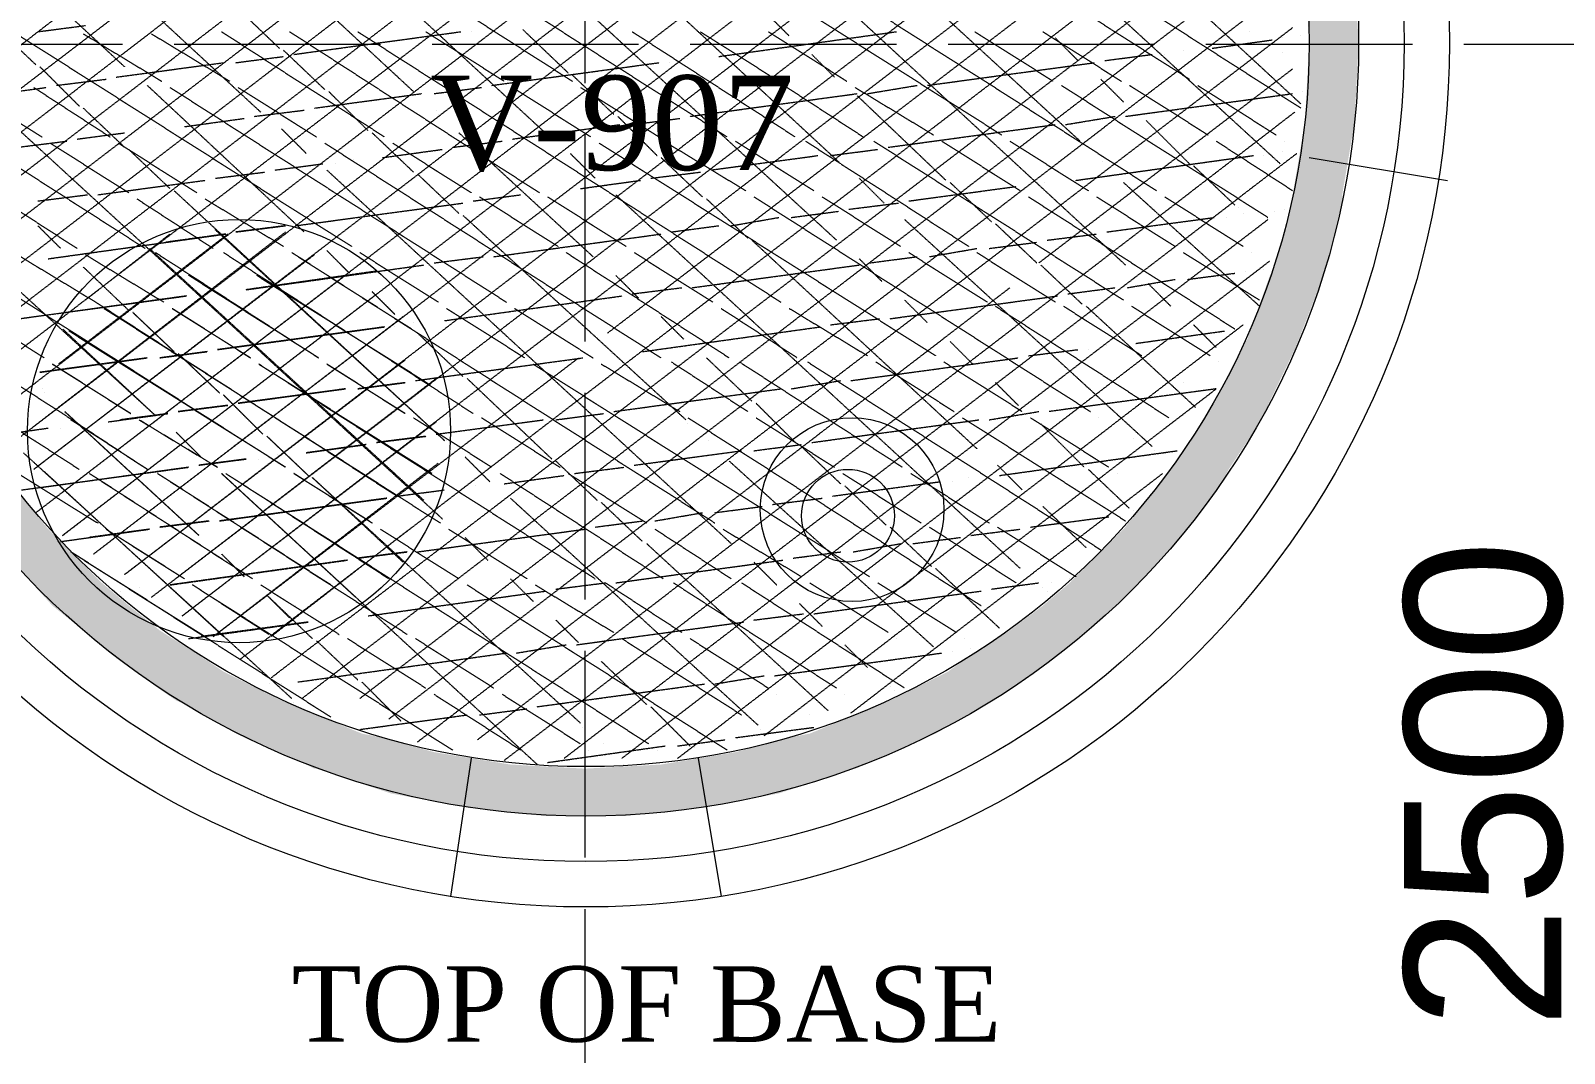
# Model space of a CAD drawing. Header units: inches. Extents: x 2602 to 127694, y 109 to 91908.
# Drawn here: x 11687 to 14124, y 27571 to 29196 of the extents above; entities that cross this region are included whole.
import ezdxf

# ---------------------------------------------------------------- set-up
doc = ezdxf.new("R2010")
doc.units = ezdxf.units.IN
doc.header["$MEASUREMENT"] = 0
doc.linetypes.add('PDF_IMPORT', pattern=[1, 0.8, -0.2])
doc.layers.add('PDF_Geometry', color=7, linetype='Continuous')
doc.layers.add('PDF_Solid Fills', color=7, linetype='Continuous', true_color=0x724639)
doc.layers.add('PDF_Text', color=230, linetype='Continuous', true_color=0xff007f)
doc.styles.add('PDF Arial', font='arial.ttf')
doc.styles.add('PDF Times New Roman', font='times.ttf')

msp = doc.modelspace()

# ---------------------------------------------------------------- hatches: boundary and pattern name
at = {"layer": 'PDF_Solid Fills', "true_color": 0x00dd37, "transparency": 33554559}
h = msp.add_hatch(color=102, dxfattribs=at)
h.paths.add_polyline_path([(12567.4, 28023.5), (12449.3, 28030), (12327.9, 28049.7), (12245.9, 28072.7), (12213.1, 28079.2), (12101.6, 28125.2), (12085.2, 28131.7), (11993.3, 28177.6), (11954, 28203.9), (11891.7, 28243.2), (11842.5, 28282.6), (11799.8, 28318.7), (11714.5, 28404), (11658.8, 28472.9), (11639.1, 28499.1), (11586.6, 28577.8), (11573.5, 28600.8), (11527.6, 28689.3), (11517.7, 28705.7), (11478.4, 28807.4), (11475.1, 28817.3), (11445.6, 28925.5), (11442.3, 28935.4), (11425.9, 29050.2), (11425.9, 29053.4), (11419.3, 29174.8), (11425.9, 29292.9), (11425.9, 29299.5), (11442.3, 29414.3), (11445.6, 29420.8), (11475.1, 29529.1), (11478.4, 29542.2), (11517.7, 29640.6), (11527.6, 29657), (11573.5, 29748.8), (11586.6, 29771.8), (11639.1, 29850.5), (11658.8, 29876.8), (11714.5, 29942.4), (11744.1, 29975.2), (11799.8, 30027.6), (11842.5, 30063.7), (11891.7, 30103.1), (11954, 30145.7), (11993.3, 30168.7), (12085.2, 30217.9), (12101.6, 30224.5), (12213.1, 30267.1), (12245.9, 30276.9), (12327.9, 30299.9), (12449.3, 30316.3), (12567.4, 30322.9), (12688.7, 30316.3), (12806.8, 30299.9), (12892.1, 30276.9), (12924.9, 30267.1), (13036.4, 30224.5), (13052.8, 30217.9), (13144.7, 30168.7), (13180.8, 30145.7), (13243.1, 30103.1), (13295.6, 30063.7), (13338.2, 30027.6), (13394, 29975.2), (13423.5, 29942.4), (13479.3, 29876.8), (13498.9, 29850.5), (13551.4, 29771.8), (13564.5, 29748.8), (13610.5, 29657), (13620.3, 29640.6), (13656.4, 29542.2), (13662.9, 29529.1), (13692.5, 29420.8), (13692.5, 29414.3), (13712.1, 29299.5), (13712.1, 29292.9), (13718.7, 29174.8), (13712.1, 29053.4), (13712.1, 29050.2), (13692.5, 28935.4), (13692.5, 28925.5), (13662.9, 28817.3), (13656.4, 28807.4), (13620.3, 28705.7), (13610.5, 28689.3), (13564.5, 28600.8), (13551.4, 28577.8), (13498.9, 28499.1), (13479.3, 28472.9), (13423.5, 28404), (13338.2, 28318.7), (13295.6, 28282.6), (13243.1, 28243.2), (13180.8, 28203.9), (13144.7, 28177.6), (13052.8, 28131.7), (13036.4, 28125.2), (12924.9, 28079.2), (12892.1, 28072.7), (12806.8, 28049.7), (12688.7, 28030)])
h.paths.add_polyline_path([(12875.7, 27984.1), (12993.8, 28023.5), (12997.1, 28023.5), (13013.5, 28030), (13056.1, 28049.7), (13108.6, 28072.7), (13125, 28079.2), (13203.7, 28125.2), (13216.8, 28131.7), (13285.7, 28177.6), (13367.7, 28243.2), (13413.7, 28282.6), (13449.7, 28318.7), (13498.9, 28374.4), (13525.2, 28404), (13577.7, 28472.9), (13590.8, 28499.1), (13643.3, 28577.8), (13653.1, 28600.8), (13695.7, 28689.3), (13702.3, 28705.7), (13741.7, 28807.4), (13745, 28817.3), (13771.2, 28925.5), (13771.2, 28935.4), (13790.9, 29050.2), (13790.9, 29053.4), (13797.4, 29174.8), (13790.9, 29292.9), (13790.9, 29299.5), (13771.2, 29414.3), (13771.2, 29420.8), (13745, 29529.1), (13741.7, 29542.2), (13695.7, 29657), (13653.1, 29748.8), (13643.3, 29771.8), (13590.8, 29850.5), (13577.7, 29876.8), (13498.9, 29975.2), (13449.7, 30027.6), (13413.7, 30063.7), (13367.7, 30103.1), (13318.5, 30145.7), (13285.7, 30168.7), (13216.8, 30217.9), (13203.7, 30224.5), (13125, 30267.1), (13108.6, 30276.9), (13056.1, 30299.9), (13013.5, 30316.3), (12997.1, 30322.9), (12993.8, 30326.1), (12875.7, 30362.2), (12754.3, 30388.5), (12629.7, 30401.6), (12505.1, 30401.6), (12383.7, 30388.5), (12259, 30362.2), (12141, 30326.1), (12137.7, 30322.9), (12124.6, 30316.3), (12078.6, 30299.9), (12026.1, 30276.9), (12013, 30267.1), (11934.3, 30224.5), (11917.9, 30217.9), (11852.3, 30168.7), (11816.2, 30145.7), (11770.3, 30103.1), (11721.1, 30063.7), (11688.3, 30027.6), (11635.8, 29975.2), (11612.8, 29942.4), (11560.4, 29876.8), (11494.8, 29771.8), (11484.9, 29748.8), (11439, 29657), (11432.4, 29640.6), (11396.4, 29542.2), (11393.1, 29529.1), (11366.8, 29420.8), (11363.6, 29414.3), (11347.2, 29299.5), (11347.2, 29292.9), (11340.6, 29174.8), (11347.2, 29053.4), (11347.2, 29050.2), (11363.6, 28935.4), (11366.8, 28925.5), (11393.1, 28817.3), (11396.4, 28807.4), (11432.4, 28705.7), (11439, 28689.3), (11484.9, 28600.8), (11494.8, 28577.8), (11560.4, 28472.9), (11612.8, 28404), (11635.8, 28374.4), (11688.3, 28318.7), (11721.1, 28282.6), (11770.3, 28243.2), (11816.2, 28203.9), (11852.3, 28177.6), (11917.9, 28131.7), (11934.3, 28125.2), (12013, 28079.2), (12026.1, 28072.7), (12078.6, 28049.7), (12124.6, 28030), (12137.7, 28023.5), (12141, 28023.5), (12259, 27984.1), (12383.7, 27961.1), (12505.1, 27948), (12629.7, 27948), (12754.3, 27961.1)], flags=0)

# ---------------------------------------------------------------- linework, layer by layer
at = {"layer": 'PDF_Geometry', "linetype": 'PDF_IMPORT', "lineweight": 0, "ltscale": 410.0196}
for points in [[(12567.4, 31080.6), (12567.4, 27265.8)], [(10684.6, 29174.8), (14499.4, 29174.8)]]:
    msp.add_lwpolyline(points, dxfattribs=at)
at = {"layer": 'PDF_Geometry', "color": 102, "linetype": 'PDF_IMPORT', "lineweight": 0, "true_color": 0x00dd37}
for points in [[(11442.3, 28997.7), (13013.5, 30204.8)], [(11494.8, 28899.3), (13108.6, 30139.2)], [(11498, 28833.7), (13157.8, 30106.4)], [(11498, 28764.8), (13200.4, 30070.3)], [(11547.2, 28732), (13249.6, 30040.8)], [(11547.2, 28663.1), (13298.8, 30008)], [(11596.4, 28561.4), (13390.7, 29939.1)], [(11645.7, 28531.9), (13439.9, 29906.3)], [(12137.7, 28840.2), (11691.6, 28499.1), (13439.9, 29840.7)], [(11694.9, 28430.2), (13485.8, 29804.6)], [(12232.8, 28774.6), (11737.5, 28394.1), (13535, 29775.1)], [(11586.6, 29729.2), (12547.7, 29115.8)], [(12278.7, 28741.8), (11786.7, 28364.6), (13538.3, 29706.2)], [(12282, 28672.9), (11835.9, 28331.8), (13584.2, 29673.4)], [(11593.2, 28630.3), (12938, 29660.3)], [(12331.2, 28643.4), (11878.5, 28295.7), (13587.5, 29604.5)], [(12331.2, 28574.5), (11927.7, 28266.2), (13630.1, 29571.7)], [(11445.6, 28932.1), (12252.5, 29548.7)], [(12603.5, 28715.6), (13633.4, 29502.8)], [(12285.3, 29489.7), (12967.6, 28863.2)], [(11478.4, 29470), (11835.9, 29138.7)], [(11622.7, 29463.5), (12052.4, 29066.6)], [(11937.6, 29430.7), (12295.1, 29099.4)], [(12019.6, 28197.3), (13636.7, 29437.2)], [(12081.9, 29424.1), (12511.6, 29027.2)], [(12068.8, 28167.8), (13685.9, 29404.4)], [(12783.9, 29417.5), (13426.8, 28823.8)], [(13243.1, 29378.2), (13672.8, 28984.6)], [(12259, 29368.3), (12793.7, 29027.2)], [(12695.3, 29368.3), (13230, 29030.5)], [(13131.6, 29371.6), (13528.5, 29119)], [(12118, 28135), (13685.9, 29338.8)], [(12613.3, 29319.1), (12970.8, 28987.8)], [(11524.3, 29279.8), (12196.7, 28853.4)], [(12941.3, 29283.1), (13476, 28941.9)], [(13072.5, 29279.8), (13354.6, 29020.6)], [(13377.6, 29283.1), (13705.6, 29073.1)], [(12209.8, 28135), (13689.2, 29269.9)], [(12009.7, 29237.1), (12081.9, 29168.2)], [(13531.7, 29240.4), (13705.6, 29079.7)], [(11629.2, 29204.3), (11694.9, 29142)], [(11698.1, 29194.5), (11773.6, 29204.3)], [(12856, 29224), (12892.1, 29187.9)], [(11770.3, 29191.2), (11894.9, 29115.8)], [(11878.5, 29191.2), (12003.2, 29115.8)], [(11990.1, 29194.5), (12249.2, 29027.2)], [(12098.3, 29194.5), (12495.2, 28938.6)], [(12104.9, 29158.4), (12370.6, 29194.5)], [(12206.6, 29194.5), (12879, 28764.8)], [(12255.8, 28102.2), (13692.5, 29201)], [(12314.8, 29194.5), (12439.4, 29115.8)], [(12469, 29197.8), (12541.1, 29128.9)], [(12642.8, 29194.5), (12902, 29027.2)], [(12751.1, 29194.5), (12875.7, 29115.8)], [(12780.6, 29155.1), (13062.7, 29194.5)], [(12859.3, 29194.5), (12984, 29115.8)], [(13187.3, 29194.5), (13312, 29115.8)], [(13295.6, 29194.5), (13420.2, 29115.8)], [(13315.2, 29184.6), (13351.3, 29148.6)], [(13564.5, 29168.2), (13659.7, 29181.4)], [(12013, 29145.3), (12088.5, 29155.1)], [(12088.5, 29165), (12154.1, 29102.6)], [(12928.2, 29158.4), (12964.3, 29122.3)], [(13394, 29148.6), (13469.4, 29158.4)], [(11701.4, 29138.7), (11763.7, 29076.4)], [(11822.8, 29122.3), (11993.3, 29145.3)], [(12419.8, 29109.2), (12685.5, 29145.3)], [(13111.9, 29109.2), (13377.6, 29145.3)], [(13289, 28827.1), (13692.5, 29135.4)], [(11458.7, 29112.5), (11868.7, 28850.1)], [(11580, 29105.9), (11704.7, 29027.2)], [(11616.1, 29092.8), (11711.3, 29105.9)], [(11691.6, 29105.9), (11812.9, 29027.2)], [(11727.7, 29109.2), (11806.4, 29119)], [(11872, 29109.2), (12121.3, 28876.3)], [(11908.1, 29105.9), (12442.7, 28764.8)], [(12016.3, 29105.9), (12141, 29027.2)], [(12327.9, 29096.1), (12403.4, 29105.9)], [(12452.6, 29105.9), (12577.2, 29027.2)], [(12547.7, 29125.6), (12613.3, 29063.3)], [(12560.8, 29105.9), (12685.5, 29027.2)], [(12888.8, 29105.9), (13010.2, 29027.2)], [(12997.1, 29105.9), (13121.7, 29030.5)], [(13016.8, 29096.1), (13095.5, 29109.2)], [(13325.1, 29109.2), (13653.1, 28899.3)], [(13387.4, 29119), (13423.5, 29083)], [(13433.3, 29109.2), (13558, 29030.5)], [(13541.6, 29109.2), (13666.2, 29030.5)], [(12137.7, 29073.1), (12308.2, 29096.1)], [(12160.6, 29099.4), (12223, 29037)], [(12734.7, 29060), (13000.4, 29096.1)], [(13000.4, 29092.8), (13141.4, 28958.3)], [(13426.8, 29060), (13692.5, 29096.1)], [(11770.3, 29073.1), (11835.9, 29010.8)], [(12042.5, 29060), (12121.3, 29069.8)], [(12396.8, 28069.4), (13695.7, 29066.6)], [(12619.9, 29060), (12682.2, 28997.7)], [(13331.7, 29046.9), (13410.4, 29060)], [(11658.8, 29046.9), (12341, 28420.4)], [(11760.5, 29023.9), (11835.9, 29033.8)], [(11931, 29043.6), (12026.1, 29056.7)], [(12085.2, 29040.3), (12124.6, 29001)], [(12229.5, 29033.8), (12295.1, 28971.4)], [(12367.3, 29033.8), (12580.5, 28837)], [(12452.6, 29023.9), (12623.1, 29046.9)], [(12642.8, 29046.9), (12718.3, 29056.7)], [(13049.6, 29010.8), (13315.2, 29046.9)], [(13459.6, 29053.4), (13528.5, 28984.6)], [(11501.3, 29017.4), (11760.5, 28850.1)], [(11665.3, 29010.8), (11744.1, 29020.6)], [(11717.8, 29017.4), (11842.5, 28938.6)], [(11826.1, 29017.4), (11950.7, 28938.6)], [(12154.1, 29017.4), (12688.7, 28676.2)], [(12262.3, 29017.4), (12387, 28938.6)], [(12357.4, 29010.8), (12436.2, 29020.6)], [(12590.3, 29017.4), (13125, 28679.5)], [(12698.6, 29017.4), (12823.2, 28941.9)], [(12806.8, 29020.6), (12931.5, 28941.9)], [(12918.4, 29020.6), (13177.5, 28853.4)], [(13026.6, 29020.6), (13423.5, 28768.1)], [(13134.8, 29020.6), (13259.5, 28941.9)], [(13243.1, 29020.6), (13367.7, 28941.9)], [(13571.1, 29020.6), (13692.5, 28941.9)], [(11842.5, 29007.5), (11908.1, 28945.2)], [(12075.4, 28974.7), (12150.8, 28984.6)], [(12245.9, 28994.4), (12341, 29007.5)], [(12439.4, 28036.6), (13699, 29001)], [(12544.4, 29001), (12583.8, 28961.6)], [(12688.7, 28994.4), (12754.3, 28932.1)], [(12767.5, 28974.7), (12938, 28997.7)], [(12957.7, 28997.7), (13033.2, 29007.5)], [(13348.1, 28958.3), (13630.1, 28997.7)], [(11455.4, 28978), (11885.1, 28584.4), (11737.5, 28722.1)], [(11980.2, 28961.6), (12058.9, 28971.4)], [(12157.4, 28974.7), (12800.3, 28381)], [(12301.7, 28968.2), (12367.3, 28905.8)], [(12672.3, 28961.6), (12751.1, 28971.4)], [(13003.6, 28961.6), (13043, 28922.2)], [(13535, 28981.3), (13600.6, 28919)], [(11698.1, 28925.5), (11776.9, 28935.4)], [(11793.3, 28935.4), (11963.8, 28958.3)], [(11914.6, 28941.9), (12344.3, 28545), (11980.2, 28879.6)], [(12390.2, 28925.5), (12465.7, 28935.4)], [(12560.8, 28945.2), (12655.9, 28958.3)], [(12616.6, 28935.4), (13259.5, 28341.6)], [(13082.4, 28925.5), (13252.9, 28948.5)], [(13148, 28955), (13213.6, 28892.7)], [(13423.5, 28955), (13640, 28758.2)], [(11855.6, 28928.8), (11976.9, 28850.1)], [(11963.8, 28928.8), (12088.5, 28853.4)], [(12108.2, 28886.2), (12373.8, 28922.2)], [(12400.1, 28932.1), (12524.7, 28853.4)], [(12508.3, 28932.1), (12633, 28853.4)], [(12760.9, 28928.8), (12826.5, 28866.5)], [(12836.3, 28932.1), (13371, 28590.9)], [(12944.6, 28932.1), (13069.2, 28853.4)], [(12987.2, 28912.4), (13066, 28922.2)], [(13272.6, 28932.1), (13600.6, 28722.1)], [(13380.9, 28932.1), (13505.5, 28853.4)], [(13489.1, 28932.1), (13613.7, 28853.4)], [(11471.8, 28896), (12091.8, 28502.4), (11747.3, 28718.9)], [(11698.1, 28886.2), (11734.2, 28850.1)], [(12373.8, 28902.6), (12728.1, 28577.8)], [(12534.6, 28039.9), (13653.1, 28896)], [(12705.1, 28876.3), (12780.6, 28886.2)], [(12800.3, 28886.2), (12875.7, 28899.3)], [(12895.4, 28899.3), (12970.8, 28909.1)], [(13075.8, 28896), (13469.4, 28535.2)], [(13220.1, 28889.4), (13285.7, 28827.1)], [(13397.3, 28876.3), (13567.8, 28899.3)], [(11688.3, 28564.7), (12091.8, 28876.3)], [(11714.5, 28833.7), (11996.6, 28873), (11901.5, 28859.9)], [(11730.9, 28666.4), (11999.9, 28873)], [(11773.6, 28768.1), (11908.1, 28873)], [(12423, 28837), (12688.7, 28873)], [(12833.1, 28863.2), (13190.6, 28531.9)], [(13302.1, 28863.2), (13380.9, 28873)], [(11665.3, 28840.2), (11790, 28764.8), (12268.9, 28456.5), (12344.3, 28466.3)], [(11773.6, 28840.2), (11898.2, 28764.8)], [(11875.3, 28850.1), (12311.5, 28449.9)], [(11885.1, 28843.5), (12144.2, 28676.2), (11937.6, 28807.4)], [(11993.3, 28843.5), (12390.2, 28587.7)], [(12291.8, 28722.1), (12101.6, 28843.5), (12774, 28413.8)], [(12209.8, 28843.5), (12334.5, 28764.8)], [(12537.9, 28843.5), (12797, 28676.2)], [(12646.1, 28843.5), (12770.7, 28764.8)], [(13082.4, 28843.5), (13207, 28764.8)], [(13115.2, 28837), (13190.6, 28850.1)], [(13190.6, 28843.5), (13315.2, 28764.8)], [(13210.3, 28850.1), (13285.7, 28859.9)], [(13518.6, 28843.5), (13640, 28768.1)], [(11770.3, 28820.6), (11842.5, 28751.7)], [(12236.1, 28814), (12029.4, 28784.5), (12311.5, 28823.8)], [(12327.9, 28827.1), (12406.6, 28837)], [(12626.4, 28039.9), (13656.4, 28830.4)], [(12737.9, 28787.7), (13003.6, 28823.8)], [(13003.6, 28833.7), (13039.7, 28797.6)], [(13020, 28827.1), (13095.5, 28837)], [(13292.3, 28823.8), (13357.9, 28761.5)], [(11737.5, 28463), (12186.9, 28807.4)], [(12045.8, 28807.4), (12321.4, 28633.6)], [(12616.6, 28807.4), (12652.7, 28771.3)], [(13430.1, 28787.7), (13505.5, 28800.9)], [(13462.9, 28794.3), (13498.9, 28758.2)], [(13525.2, 28800.9), (13600.6, 28810.7)], [(11668.6, 28738.5), (11934.3, 28774.6), (11744.1, 28748.4)], [(12301.7, 28066.1), (13243.1, 28787.7)], [(12344.3, 28735.3), (12626.4, 28774.6)], [(12642.8, 28777.9), (12721.5, 28787.7)], [(13052.8, 28738.5), (13318.5, 28774.6)], [(13075.8, 28768.1), (13111.9, 28732)], [(13334.9, 28777.9), (13410.4, 28787.7)], [(11586.6, 28754.9), (11708, 28676.2)], [(11803.1, 28754.9), (12337.8, 28413.8)], [(12347.6, 28754.9), (12472.2, 28676.2)], [(12455.8, 28754.9), (12580.5, 28676.2)], [(12688.7, 28741.8), (12724.8, 28705.7)], [(12783.9, 28754.9), (12905.2, 28676.2)], [(12892.1, 28754.9), (13016.8, 28679.5)], [(13220.1, 28758.2), (13495.7, 28581.1)], [(13328.4, 28758.2), (13453, 28679.5)], [(13364.5, 28758.2), (13538.3, 28597.5)], [(13436.6, 28758.2), (13561.3, 28679.5)], [(12301.7, 28715.6), (12373.8, 28646.7)], [(12659.2, 28686.1), (12941.3, 28725.4)], [(12715, 28039.9), (13613.7, 28728.7)], [(12957.7, 28728.7), (13036.4, 28738.5)], [(13443.2, 28699.2), (13584.2, 28718.9)], [(13535, 28728.7), (13571.1, 28692.6)], [(13148, 28702.5), (13184, 28666.4)], [(11599.7, 28676.2), (11737.5, 28587.7), (11872, 28499.1), (11750.6, 28577.8)], [(12334.5, 28508.9), (11976.9, 28233.4), (12557.5, 28676.2)], [(12298.4, 28640.1), (12564.1, 28676.2)], [(12705.1, 28669.7), (12826.5, 28590.9)], [(12760.9, 28676.2), (12833.1, 28607.3)], [(12813.4, 28669.7), (13072.5, 28502.4)], [(12921.6, 28669.7), (13387.4, 28371.2)], [(12990.5, 28640.1), (13256.2, 28676.2)], [(13029.9, 28669.7), (13154.5, 28590.9)], [(13138.1, 28669.7), (13262.8, 28590.9)], [(13272.6, 28679.5), (13351.3, 28689.3)], [(12324.6, 28492.5), (12049.1, 28666.4), (12583.8, 28325.2)], [(12380.4, 28643.4), (12514.9, 28515.5)], [(12485.4, 28666.4), (13020, 28328.5)], [(12593.6, 28666.4), (12718.3, 28590.9)], [(12613.3, 28590.9), (12879, 28627)], [(12852.7, 28076), (13571.1, 28627), (13305.4, 28590.9)], [(12895.4, 28627), (12974.1, 28640.1)], [(13220.1, 28636.9), (13256.2, 28600.8)], [(12839.6, 28604.1), (12902, 28541.7)], [(11626, 28587.7), (11763.7, 28499.1)], [(11809.7, 28574.5), (11904.8, 28587.7), (11829.3, 28577.8)], [(12295.1, 28581.1), (12419.8, 28502.4)], [(12331.2, 28554.9), (12501.8, 28577.8)], [(12403.4, 28581.1), (12528, 28502.4)], [(12521.5, 28577.8), (12596.9, 28587.7)], [(12731.4, 28581.1), (13197.2, 28282.6)], [(12839.6, 28581.1), (12964.3, 28502.4)], [(12928.2, 28541.7), (13193.9, 28577.8)], [(13167.6, 28581.1), (13426.8, 28417.1)], [(13210.3, 28577.8), (13289, 28590.9)], [(13275.9, 28581.1), (13400.5, 28502.4)], [(13292.3, 28571.3), (13361.2, 28502.4)], [(11622.7, 28551.6), (11714.5, 28564.7)], [(11675.2, 28525.3), (12101.6, 28135)], [(12646.1, 28505.7), (12816.7, 28528.6)], [(12836.3, 28528.6), (12911.8, 28538.5)], [(12908.5, 28538.5), (12974.1, 28476.1)], [(13226.7, 28489.3), (13508.8, 28528.6)], [(11655.5, 28499.1), (11793.3, 28413.8)], [(11671.9, 28466.3), (11937.6, 28502.4), (11701.4, 28469.6)], [(12377.1, 28518.8), (12416.5, 28479.4)], [(12521.5, 28512.2), (12587.1, 28449.9)], [(12551, 28492.5), (12629.7, 28502.4)], [(12797, 28512.2), (13121.7, 28217)], [(13223.4, 28505.7), (13262.8, 28466.3)], [(13367.7, 28499.1), (13433.3, 28436.8)], [(11708, 28495.8), (11993.3, 28233.4)], [(12163.9, 28315.4), (11888.4, 28492.5), (12285.3, 28236.7)], [(12203.3, 28295.7), (11990.1, 28492.5), (12491.9, 28030)], [(12255.8, 28325.2), (11996.6, 28492.5), (12669.1, 28062.8)], [(12278.7, 28351.5), (12134.4, 28486), (12560.8, 28095.6)], [(12432.9, 28492.5), (12692, 28325.2)], [(12439.4, 28476.1), (12534.6, 28489.3)], [(12541.1, 28492.5), (12665.8, 28413.8)], [(12961, 28456.5), (13131.6, 28479.4)], [(12977.4, 28492.5), (13102, 28413.8)], [(12980.7, 28472.9), (13046.3, 28410.5)], [(12990.5, 28112), (13485.8, 28492.5)], [(13085.6, 28492.5), (13210.3, 28413.8)], [(12449.3, 28453.2), (12842.9, 28092.4)], [(12865.9, 28443.3), (12944.6, 28453.2)], [(12593.6, 28446.6), (12659.2, 28384.3)], [(12678.9, 28417.1), (12754.3, 28430.2)], [(12774, 28430.2), (12849.5, 28440.1)], [(13275.9, 28407.3), (13400.5, 28423.7)], [(13295.6, 28440.1), (13364.5, 28374.4)], [(11734.2, 28384.3), (11875.3, 28404), (11780.1, 28390.9)], [(12068.8, 28233.4), (12288.6, 28404)], [(12242.6, 28404), (12367.3, 28325.2)], [(12301.7, 28367.9), (12567.4, 28404)], [(12350.9, 28404), (12475.5, 28325.2)], [(12583.8, 28407.3), (12659.2, 28417.1)], [(12678.9, 28404), (12800.3, 28325.2)], [(12787.1, 28404), (12911.8, 28328.5)], [(13052.8, 28407.3), (13118.4, 28344.9)], [(13115.2, 28407.3), (13252.9, 28318.7)], [(13180.8, 28394.1), (13259.5, 28404)], [(13223.4, 28407.3), (13348.1, 28328.5)], [(12377.1, 28390.9), (12413.2, 28354.8)], [(12665.8, 28381), (12954.4, 28115.3)], [(12993.8, 28367.9), (13069.2, 28381)], [(13088.9, 28381), (13164.4, 28390.9)], [(11973.7, 28226.8), (11750.6, 28367.9), (12163.9, 28105.5)], [(12616.6, 28318.7), (12882.3, 28354.8)], [(12836.3, 28351.5), (12872.4, 28315.4)], [(12898.7, 28358), (12974.1, 28367.9)], [(13125, 28341.6), (13226.7, 28246.5)], [(12065.5, 28236.7), (11944.1, 28315.4), (12357.4, 28053)], [(12052.4, 28315.4), (12177, 28236.7)], [(12223, 28266.2), (12505.1, 28305.6)], [(12380.4, 28315.4), (12793.7, 28053)], [(12449.3, 28325.2), (12485.4, 28289.2)], [(12488.7, 28315.4), (12613.3, 28240)], [(12521.5, 28308.8), (12600.2, 28318.7), (12721.5, 28240)], [(12708.4, 28318.7), (12967.6, 28151.4)], [(12816.7, 28318.7), (13075.8, 28151.4)], [(12924.9, 28318.7), (13049.6, 28240)], [(12931.5, 28269.5), (13197.2, 28305.6)], [(13033.2, 28318.7), (13157.8, 28240)], [(13213.6, 28308.8), (13289, 28318.7)], [(12098.3, 28262.9), (12062.2, 28299), (12134.4, 28230.1)], [(12908.5, 28285.9), (12944.6, 28249.8)], [(11937.6, 28230.1), (12127.8, 28256.4), (11957.3, 28233.4)], [(12521.5, 28259.6), (12557.5, 28223.6)], [(12554.3, 28220.3), (12819.9, 28256.4)], [(12836.3, 28259.6), (12915.1, 28269.5)], [(12190.2, 28230.1), (12314.8, 28151.4)], [(12298.4, 28230.1), (12423, 28151.4)], [(12626.4, 28230.1), (12816.7, 28108.8)], [(12734.7, 28230.1), (12859.3, 28151.4)], [(12111.4, 28161.2), (12442.7, 28207.2)], [(12141, 28226.8), (12206.6, 28164.5)], [(12459.1, 28207.2), (12537.9, 28220.3)], [(12869.1, 28171.1), (13134.8, 28207.2)], [(12980.7, 28220.3), (13016.8, 28184.2)], [(12593.6, 28194), (12665.8, 28125.2)], [(12213.1, 28161.2), (12275.4, 28098.9)], [(12491.9, 28121.9), (12757.6, 28158)], [(12774, 28158), (12852.7, 28171.1)], [(12327.9, 28141.6), (12465.7, 28053)], [(12436.2, 28141.6), (12560.8, 28062.8)], [(12209.8, 28085.8), (12380.4, 28108.8)], [(12400.1, 28108.8), (12475.5, 28118.6)], [(12672.3, 28121.9), (12734.7, 28059.6)], [(12806.8, 28072.7), (12931.5, 28089.1)], [(12508.3, 28033.3), (12695.3, 28059.6)], [(12715, 28059.6), (12790.4, 28069.4)]]:
    msp.add_lwpolyline(points, dxfattribs=at)
at = {"layer": 'PDF_Geometry', "color": 102, "lineweight": 0, "true_color": 0x00dd37}
for points in [[(12387, 29194.5), (12387, 29194.5)], [(13623.6, 29194.5), (13623.6, 29194.5)], [(13676.1, 29184.6), (13676.1, 29184.6)], [(13705.6, 29187.9), (13705.6, 29187.9)], [(13489.1, 29158.4), (13489.1, 29158.4)], [(13518.6, 29165), (13518.6, 29165)], [(13676.1, 29161.7), (13676.1, 29161.7)], [(12701.9, 29145.3), (12701.9, 29145.3)], [(12731.4, 29151.8), (12731.4, 29151.8)], [(13708.9, 29099.4), (13708.9, 29099.4)], [(12331.2, 29069.8), (12331.2, 29069.8)], [(12334.5, 29063.3), (12334.5, 29063.3)], [(11855.6, 29033.8), (11855.6, 29033.8)], [(11885.1, 29040.3), (11885.1, 29040.3)], [(13357.9, 29014.1), (13357.9, 29014.1)], [(13679.3, 29020.6), (13679.3, 29020.6)], [(12170.5, 28984.6), (12170.5, 28984.6)], [(12200, 28991.1), (12200, 28991.1)], [(13390.7, 28987.8), (13390.7, 28987.8)], [(13646.5, 28997.7), (13646.5, 28997.7)], [(13676.1, 29004.2), (13676.1, 29004.2)], [(13718.7, 28994.4), (13938.5, 28958.3)], [(12485.4, 28935.4), (12485.4, 28935.4)], [(12514.9, 28941.9), (12514.9, 28941.9)], [(13272.6, 28948.5), (13272.6, 28948.5)], [(13298.8, 28955), (13298.8, 28955)], [(13607.2, 28915.7), (13607.2, 28915.7)], [(13679.3, 28912.4), (13679.3, 28912.4)], [(13587.5, 28899.3), (13587.5, 28899.3)], [(13613.7, 28905.8), (13613.7, 28905.8)], [(13640, 28886.2), (13640, 28886.2)], [(13662.9, 28909.1), (13662.9, 28909.1)], [(11868.7, 28850.1), (11868.7, 28850.1)], [(11885.1, 28843.5), (11885.1, 28843.5)], [(11976.9, 28850.1), (11976.9, 28850.1)], [(11993.3, 28843.5), (11993.3, 28843.5)], [(12088.5, 28853.4), (12088.5, 28853.4)], [(13626.9, 28843.5), (13626.9, 28843.5)], [(13617, 28814), (13617, 28814)], [(13646.5, 28817.3), (13646.5, 28817.3)], [(11829.3, 28807.4), (11829.3, 28807.4)], [(11806.4, 28784.5), (11806.4, 28784.5)], [(11898.2, 28764.8), (11898.2, 28764.8)], [(11950.7, 28774.6), (11950.7, 28774.6)], [(11950.7, 28774.6), (11950.7, 28774.6)], [(11980.2, 28781.2), (11980.2, 28781.2)], [(11980.2, 28781.2), (11980.2, 28781.2)], [(11842.5, 28751.7), (11842.5, 28751.7)], [(12265.6, 28725.4), (12265.6, 28725.4)], [(12265.6, 28725.4), (12265.6, 28725.4)], [(12295.1, 28732), (12295.1, 28732)], [(12295.1, 28732), (12295.1, 28732)], [(12301.7, 28715.6), (12301.7, 28715.6)], [(12308.2, 28709), (12308.2, 28709)], [(13397.3, 28695.9), (13397.3, 28695.9)], [(11708, 28676.2), (11708, 28676.2)], [(12580.5, 28676.2), (12580.5, 28676.2)], [(12610, 28682.8), (12610, 28682.8)], [(13367.7, 28689.3), (13367.7, 28689.3)], [(13466.1, 28669.7), (13466.1, 28669.7)], [(13574.4, 28669.7), (13574.4, 28669.7)], [(12327.9, 28643.4), (12327.9, 28643.4)], [(11704.7, 28627), (11704.7, 28627)], [(11704.7, 28627), (11704.7, 28627)], [(11708, 28620.5), (11708, 28620.5)], [(11708, 28620.5), (11708, 28620.5)], [(12298.4, 28640.1), (12298.4, 28640.1)], [(13518.6, 28636.9), (13518.6, 28636.9)], [(11763.7, 28571.3), (11763.7, 28571.3)], [(11763.7, 28571.3), (11763.7, 28571.3)], [(11809.7, 28574.5), (11809.7, 28574.5)], [(12295.1, 28581.1), (12295.1, 28581.1)], [(12731.4, 28571.3), (12731.4, 28571.3)], [(13384.1, 28581.1), (13384.1, 28581.1)], [(11694.9, 28545), (11694.9, 28545)], [(11714.5, 28564.7), (11714.5, 28564.7)], [(11734.2, 28564.7), (11734.2, 28564.7)], [(11734.2, 28564.7), (11734.2, 28564.7)], [(12331.2, 28554.9), (12331.2, 28554.9)], [(12347.6, 28545), (12347.6, 28545)], [(12764.2, 28545), (12764.2, 28545)], [(13439.9, 28548.3), (13439.9, 28548.3)], [(12078.6, 28522.1), (12078.6, 28522.1)], [(12078.6, 28522.1), (12078.6, 28522.1)], [(13472.7, 28528.6), (13472.7, 28528.6)], [(11763.7, 28499.1), (11763.7, 28499.1)], [(12049.1, 28515.5), (12049.1, 28515.5)], [(12049.1, 28515.5), (12049.1, 28515.5)], [(12393.5, 28472.9), (12393.5, 28472.9)], [(13151.2, 28479.4), (13151.2, 28479.4)], [(13177.5, 28486), (13177.5, 28486)], [(13413.7, 28492.5), (13413.7, 28492.5)], [(11724.4, 28456.5), (11724.4, 28456.5)], [(12268.9, 28456.5), (12268.9, 28456.5)], [(12298.4, 28459.7), (12298.4, 28459.7)], [(12364, 28466.3), (12364, 28466.3)], [(13466.1, 28459.7), (13466.1, 28459.7)], [(13439.9, 28433.5), (13439.9, 28433.5)], [(11793.3, 28413.8), (11793.3, 28413.8)], [(12242.6, 28404), (12242.6, 28404)], [(11734.2, 28384.3), (11734.2, 28384.3)], [(11829.3, 28305.6), (11829.3, 28305.6)], [(11829.3, 28305.6), (11829.3, 28305.6)], [(11858.9, 28312.1), (11858.9, 28312.1)], [(11858.9, 28312.1), (11858.9, 28312.1)], [(12052.4, 28315.4), (12052.4, 28315.4)], [(13295.6, 28312.1), (13295.6, 28312.1)], [(13302.1, 28305.6), (13302.1, 28305.6)], [(13308.7, 28318.7), (13308.7, 28318.7)], [(13338.2, 28325.2), (13338.2, 28325.2)], [(12108.2, 28282.6), (12108.2, 28282.6)], [(12144.2, 28256.4), (12144.2, 28256.4)], [(12144.2, 28256.4), (12144.2, 28256.4)], [(12173.8, 28262.9), (12173.8, 28262.9)], [(13062.7, 28230.1), (13062.7, 28230.1)], [(13170.9, 28230.1), (13170.9, 28230.1)], [(13151.2, 28210.4), (13151.2, 28210.4)], [(13180.8, 28213.7), (13180.8, 28213.7)], [(13115.2, 28197.3), (13115.2, 28197.3)], [(12065.5, 28158), (12065.5, 28158)], [(12085.2, 28158), (12085.2, 28158)], [(12872.4, 28141.6), (12872.4, 28141.6)], [(12980.7, 28141.6), (12980.7, 28141.6)], [(13052.8, 28154.7), (13052.8, 28154.7)], [(13059.4, 28148.1), (13059.4, 28148.1)], [(12104.9, 28128.4), (12104.9, 28128.4)], [(12924.9, 28108.8), (12924.9, 28108.8)], [(12282, 28095.6), (12282, 28095.6)], [(12564.1, 28089.1), (12564.1, 28089.1)], [(12846.2, 28085.8), (12846.2, 28085.8)], [(12314.8, 28066.1), (12314.8, 28066.1)], [(12596.9, 28062.8), (12596.9, 28062.8)], [(12387, 28039.9), (12354.2, 27820.1)], [(12573.9, 28053), (12573.9, 28053)], [(12682.2, 28053), (12682.2, 28053)], [(12741.2, 28056.3), (12741.2, 28056.3)], [(12747.8, 28039.9), (12783.9, 27820.1)], [(12629.7, 28030), (12629.7, 28030)]]:
    msp.add_lwpolyline(points, dxfattribs=at)
at = {"layer": 'PDF_Geometry', "color": 102, "linetype": 'PDF_IMPORT', "lineweight": 0, "true_color": 0x00dd37}
for points in [[(12091.8, 28886.2), (12013, 28876.3)], [(12193.4, 28810.7), (12157.4, 28846.8)], [(12265.6, 28745.1), (12229.5, 28781.2)], [(11914.6, 28686.1), (11849, 28748.4)], [(12036, 28676.2), (11911.3, 28754.9)], [(12249.2, 28725.4), (11983.5, 28689.3)], [(11872, 28676.2), (11701.4, 28653.3)], [(11967.1, 28686.1), (11891.7, 28676.2)], [(11986.8, 28620.5), (11921.2, 28682.8)], [(11845.7, 28587.7), (11721.1, 28666.4)], [(12282, 28587.7), (12157.4, 28666.4)], [(12186.9, 28627), (12016.3, 28604.1)], [(12282, 28636.9), (12206.6, 28627)], [(11999.9, 28600.8), (11921.2, 28590.9)], [(12055.7, 28554.9), (11993.3, 28617.2)], [(11954, 28394.1), (11740.8, 28590.9)], [(11983.5, 28502.4), (11858.9, 28577.8)], [(11957.3, 28518.8), (11917.9, 28558.1)], [(12127.8, 28489.3), (12062.2, 28551.6)], [(12314.8, 28551.6), (12236.1, 28541.7)], [(12219.7, 28538.5), (12124.6, 28525.3)], [(12029.4, 28515.5), (11954, 28505.7)], [(12039.3, 28325.2), (11780.1, 28492.5)], [(12229.5, 28413.8), (12104.9, 28492.5)], [(12252.5, 28453.2), (11986.8, 28417.1)], [(11931, 28325.2), (11806.4, 28404)], [(11970.4, 28417.1), (11891.7, 28407.3)], [(12190.2, 28354.8), (11908.1, 28315.4)], [(12026.1, 28328.5), (11990.1, 28364.6)], [(12285.3, 28367.9), (12206.6, 28358)]]:
    msp.add_lwpolyline(points, close=True, dxfattribs=at)
at = {"layer": 'PDF_Geometry', "color": 102, "lineweight": 0, "true_color": 0x00dd37}
for centre, radius in [((12569, 29176.4), 1372.7), ((12569, 29176.4), 1300.6), ((12569, 29176.4), 1228.4), ((12569, 29176.4), 1149.7), ((12017.9, 28559.8), 336.2), ((12992.2, 28435.1), 146), ((12985.6, 28425.3), 73.8)]:
    msp.add_circle(centre, radius, dxfattribs=at)

# ---------------------------------------------------------------- texts
at = {"layer": 'PDF_Text', "color": 32, "true_color": 0xdd6d00, "attachment_point": 7, "style": 'PDF Times New Roman'}
for s, insert, char_height in [('V-907', (12321.4, 28971.4), 150), ('TOP OF BASE', (12101.6, 27587.8), 119.997)]:
    msp.add_mtext(s, dxfattribs=dict(at, insert=insert, char_height=char_height))
at = {"layer": 'PDF_Text', "color": 132, "true_color": 0x00b8b8, "insert": (14123.2, 27610.2), "char_height": 249.99, "attachment_point": 7, "rotation": 90, "style": 'PDF Arial'}
msp.add_mtext('2500', dxfattribs=at)

doc.saveas('drawing.dxf')
